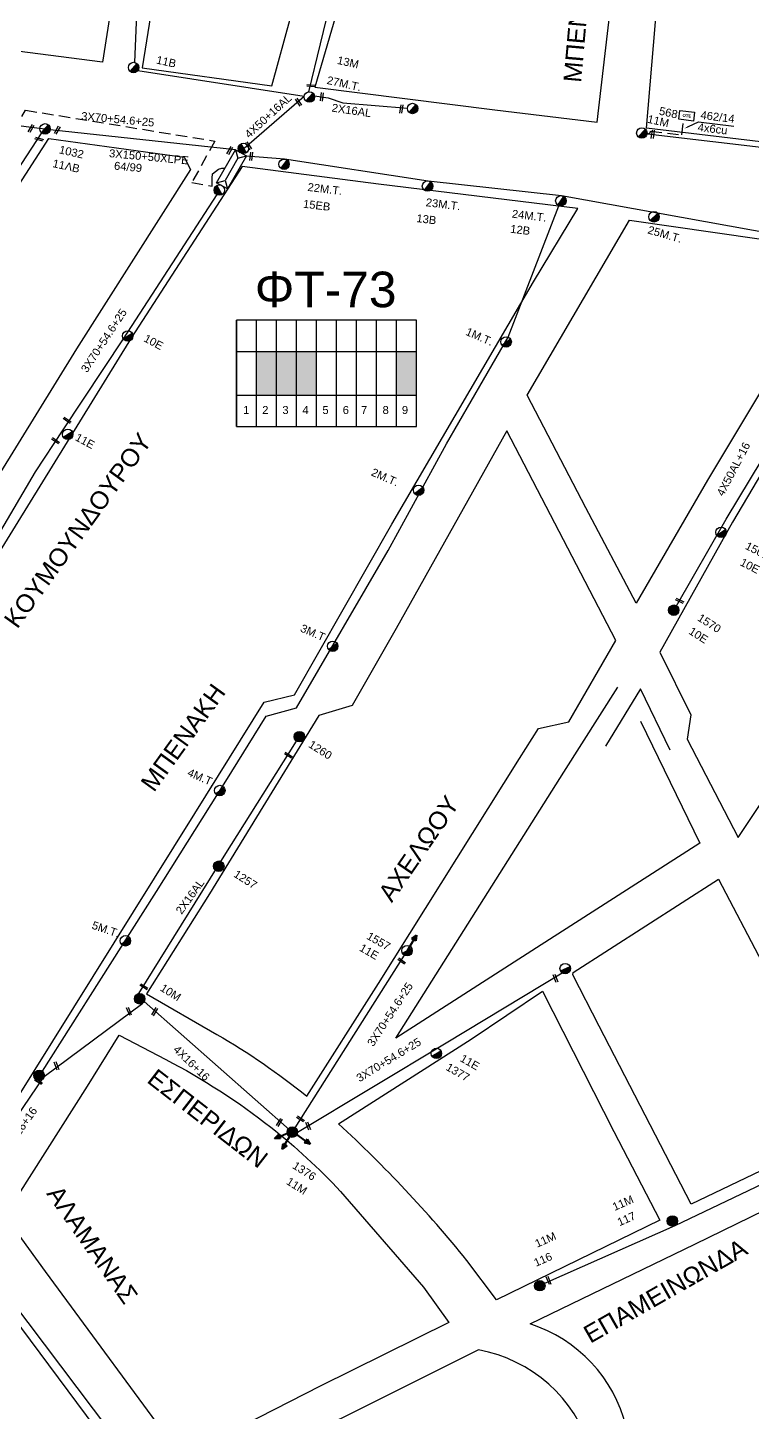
# Model space of a CAD drawing. Header units: millimetres. Extents: x 6950 to 9601, y 853 to 1951.
# Drawn here: x 8058.7 to 8221.8, y 1209 to 1520.4 of the extents above; entities that cross this region are included whole.
import ezdxf
from ezdxf import colors
from ezdxf.entities.mleader import LeaderData, LeaderLine
from ezdxf.enums import TextEntityAlignment as Align
from ezdxf.math import Vec2, Vec3

# ---------------------------------------------------------------- set-up
doc = ezdxf.new("R2010")
doc.units = ezdxf.units.MM
doc.linetypes.add('DASHED', pattern=[19.05, 12.7, -6.35])
for name, color, linetype in [('Pillar OTE', 7, 'Continuous'), ('Άγνωστα', 7, 'Continuous'), ('Ασφαλειοκιβώτια Χ.Τ 9 αναχωρήσεων', 7, 'Continuous'), ('Γυμνά εναέρια ΧΤ (1Φ)   2x16AL', 7, 'Continuous'), ('Γυμνά εναέρια ΧΤ και ΦΟΠ (3Φ)   4x50+16AL', 7, 'Continuous'), ('Επίτονοι', 7, 'Continuous'), ('Μηχανική τομή', 7, 'Continuous'), ('Στύλος Ξύλινος', 7, 'Continuous'), ('Στύλος Ξύλινος @ 1', 7, 'Continuous'), ('Στύλος ΦΜ', 7, 'Continuous'), ('Στύλος ΦΜ @ 1', 7, 'Continuous'), ('Συνεστραμμένα ΧΤ   3x70+54.6+25 AL', 7, 'SYN_LINE'), ('Υποσταθμός εναέριος 2 στύλων', 7, 'Continuous'), ('Υποσταθμός πόλεως', 7, 'Continuous'), ('Υπόβαθρο ΔΕΗ', 7, 'Continuous'), ('Υπόγεια καλώδια Παροχών ΧΤ   4x16AL', 7, 'DASHED'), ('Υπόγεια καλώδια Παροχών ΧΤ   4x50AL', 7, 'DASHED'), ('Υπόγεια καλώδια Παροχών ΧΤ   4x6', 7, 'DASHED')]:
    doc.layers.add(name, color=color, linetype=linetype)
doc.styles.add('Annotative', font='ARIAL.TTF')
doc.styles.add('arial', font='ARIAL.TTF')
doc.styles.get("Standard").update_dxf_attribs({"font": 'ARIAL.TTF'})
doc.linetypes.add('SYN_LINE', pattern='A,0.5,-0.0001,["/\\/\\/\\/",Standard,S=0.1,R=0,X=0,Y=-0.05],-0.25', length=0.7501)

# ---------------------------------------------------------------- blocks, each defined once
blk = doc.blocks.new('ΜΗΧΑΝΙΚΗ ΤΟΜΗ')
at = {"layer": 'Μηχανική τομή', "ltscale": 40}
for p, q in [((-1.89, 0.78), (1.89, 0.78)), ((1.89, 0), (-1.89, 0))]:
    blk.add_line(p, q, dxfattribs=at)
blk = doc.blocks.new('ΥΠΑΡΧΩΝ ΤΣΙΜΕΝΤΕΝΙΟΣ ΣΤΥΛΟΣ')
at = {"layer": 'Στύλος ΦΜ'}
blk.add_hatch(color=7, dxfattribs=at).paths.add_polyline_path([(-1.29, -2.28, 0.574793), (2.62, 0, 0.268822), (1.3, 2.27)])
at = {"layer": 'Στύλος ΦΜ', "color": 7}
blk.add_line((-1.29, -2.28), (1.3, 2.27), dxfattribs=at)
blk.add_circle((0, 0), 2.62, dxfattribs=at)
at = {"layer": 'Στύλος ΦΜ', "flags": 4}
for tag, p in [('ΤΥΠΟΣ', (-4.91, 3.03)), ('ΑΡΙΘΜΟΣ', (-4.68, 8.05))]:
    blk.add_attdef(tag, p, '', height=4, dxfattribs=at)
blk = doc.blocks.new('ΥΠΑΡΧΩΝ ΞΥΛΙΝΟΣ ΣΤΥΛΟΣ')
at = {"layer": 'Στύλος Ξύλινος'}
h = blk.add_hatch(color=7, dxfattribs=at)
h.paths.add_polyline_path([(-2.62, 0, 0.270008), (-1.29, -2.28), (1.3, 2.27, 0.576266)])
h.paths.add_polyline_path([(-1.29, -2.28, 0.574793), (2.62, 0, 0.268822), (1.3, 2.27)])
at = {"layer": 'Στύλος Ξύλινος', "color": 7}
blk.add_line((-1.29, -2.28), (1.3, 2.27), dxfattribs=at)
blk.add_circle((0, 0), 2.62, dxfattribs=at)
at = {"layer": 'Στύλος Ξύλινος', "flags": 4}
for tag, p in [('ΑΡΙΘΜΟΣ', (-4.91, 8.6)), ('ΤΥΠΟΣ', (-4.85, 3.39))]:
    blk.add_attdef(tag, p, '', height=4, dxfattribs=at)
blk = doc.blocks.new('ΥΠΟΣΤΑΘΜΟΣ ΕΝΑΕΡΙΟΣ ΕΠΙ 2 ΣΤΥΛΩΝ')
at = {"layer": 'Υποσταθμός εναέριος 2 στύλων', "linetype": 'Continuous'}
for points in [[(-11.97, -2.11, 0.574793), (-8.45, -0.07, 0.268822), (-9.64, 1.98)], [(9.68, -2.15, 0.574793), (13.19, -0.1, 0.268822), (12.01, 1.95)]]:
    blk.add_hatch(color=256, dxfattribs=at).paths.add_polyline_path(points)
for p, q in [((-11.97, -2.11), (-9.64, 1.98)), ((9.68, -2.15), (12.01, 1.95))]:
    blk.add_line(p, q, dxfattribs=at)
for centre in [(-10.81, -0.07), (10.84, -0.1)]:
    blk.add_circle(centre, 2.36, dxfattribs=at)
at = {"layer": 'Υποσταθμός πόλεως', "linetype": 'Continuous', "ltscale": 40}
blk.add_lwpolyline([(-8.57, 2.82), (8.57, 2.82), (8.57, -2.82), (-8.57, -2.82)], close=True, dxfattribs=at)
for points in [[(-5.75, 0), (-8.57, 2.82)], [(-8.57, -2.82), (-5.75, 0)], [(-5.75, 0), (5.75, 0)], [(5.75, 0), (8.57, 2.82)], [(8.57, -2.82), (5.75, 0)]]:
    blk.add_lwpolyline(points, dxfattribs=at)
at = {"layer": 'Υποσταθμός εναέριος 2 στύλων', "ltscale": 40, "flags": 1}
for tag, p in [('ΜΕΤΑΣΧΗΜΑΤΙΣΜΟΣ', (14.09, 2.51)), ('ΙΣΧΥΣ', (14.07, -0.28)), ('ΑΡΙΘΜΟΣ', (14.19, -3))]:
    blk.add_attdef(tag, p, '', height=1.8, dxfattribs=at)
blk = doc.blocks.new('ΑΣΦΑΛΕΙΟΚΙΒΩΤΙΟ ΥΠΟΣΤΑΘΜΟΥ 9 ΑΝΑΧΩΡΗΣΕΩΝ')
at = {"layer": 'Ασφαλειοκιβώτια Χ.Τ 9 αναχωρήσεων', "ltscale": 40}
for p, q in [((-23.8, 40.36), (24.02, 40.36)), ((-9.72, 40.36), (-9.72, -40.64)), ((9.94, 40.36), (9.94, -40.64)), ((-23.8, 31.36), (24.02, 31.36)), ((-23.8, 22.36), (24.02, 22.36)), ((-23.8, 13.36), (24.02, 13.36)), ((-23.8, 4.36), (24.02, 4.36)), ((-23.8, -4.64), (24.02, -4.64)), ((-23.8, -13.64), (24.02, -13.64)), ((-23.8, -22.64), (24.02, -22.64)), ((-23.8, -31.64), (24.02, -31.64))]:
    blk.add_line(p, q, dxfattribs=at)
at = {"layer": 'Ασφαλειοκιβώτια Χ.Τ 9 αναχωρήσεων'}
blk.add_lwpolyline([(-23.8, -40.64), (24.02, -40.64), (24.02, 40.36), (-23.8, 40.36)], close=True, dxfattribs=at)
for s, p in [('1', (-18.12, 37.3)), ('2', (-18.12, 28.73)), ('3', (-18.12, 19.66)), ('4', (-18.12, 10.64)), ('5', (-18.12, 1.63)), ('6', (-18.12, -7.51)), ('7', (-18.12, -15.75)), ('8', (-18.12, -25.44)), ('9', (-18.12, -34.13))]:
    blk.add_text(s, height=3.6, rotation=270, dxfattribs=at).set_placement(p)
at = {"layer": 'Ασφαλειοκιβώτια Χ.Τ 9 αναχωρήσεων', "ltscale": 40}
for tag, height, p in [('ΟΝΟΜΑ', 5, (-0.16, 44.31)), ('ΚΕΙΜΕΝΟ 1', 2, (17.06, 35.59)), ('ΚΕΙΜΕΝΟ 2', 2, (17.06, 26.88)), ('ΚΕΙΜΕΝΟ 3', 2, (17.06, 17.69)), ('ΚΕΙΜΕΝΟ 4', 2, (17.06, 8.71)), ('ΚΕΙΜΕΝΟ 5', 2, (17.06, -0.13)), ('ΚΕΙΜΕΝΟ 6', 2, (17.06, -9.05)), ('ΚΕΙΜΕΝΟ 7', 2, (17.06, -18.13)), ('ΚΕΙΜΕΝΟ 8', 2, (17.06, -26.85)), ('ΚΕΙΜΕΝΟ 9', 2, (17.06, -35.99)), ('ΣΧ', 2, (-0.1, -42.64))]:
    blk.add_attdef(tag, text='', height=height, dxfattribs=at).set_placement(p, align=Align.MIDDLE_CENTER)
blk = doc.blocks.new('ΕΠΙΤΟΝΟΣ')
at = {"layer": 'Επίτονοι', "lineweight": 40, "ltscale": 40}
blk.add_hatch(color=256, dxfattribs=at).paths.add_polyline_path([(-1.13, 6.47), (0, 9.1), (1.13, 6.47)])
for p, q in [((-1.13, 6.47), (0, 9.1)), ((0, 9.1), (1.13, 6.47)), ((1.13, 6.47), (-1.13, 6.47)), ((-1.13, 6.47), (0, 6.47)), ((0, 6.47), (0, 0))]:
    blk.add_line(p, q, dxfattribs=at)
blk = doc.blocks.new('PILLAR ΟΤΕ')
at = {"layer": 'Pillar OTE', "ltscale": 40}
blk.add_lwpolyline([(-3.31, 2.02), (3.39, 2.02), (3.39, -1.99), (-3.31, -1.99)], close=True, dxfattribs=at)
at = {"layer": 'Pillar OTE', "insert": (-1.81, 0.71), "char_height": 1.3575, "width": 109.961, "attachment_point": 1}
blk.add_mtext('{\\fArial|b1|i0|c161|p34;OTE}', dxfattribs=at)

msp = doc.modelspace()

# ---------------------------------------------------------------- hatches: boundary and pattern name
at = {"layer": 'Ασφαλειοκιβώτια Χ.Τ 9 αναχωρήσεων', "ltscale": 40}
for color, points in [(27, [(8114.66, 1447.58), (8110.16, 1447.58), (8110.16, 1437.75), (8114.66, 1437.75)]), (1, [(8119.16, 1447.58), (8114.66, 1447.58), (8114.66, 1437.75), (8119.16, 1437.75)]), (173, [(8123.66, 1447.58), (8119.16, 1447.58), (8119.16, 1437.75), (8123.66, 1437.75)]), (85, [(8141.66, 1437.75), (8146.16, 1437.75), (8146.16, 1447.58), (8141.66, 1447.58)])]:
    msp.add_hatch(color=color, dxfattribs=at).paths.add_polyline_path(points)

# ---------------------------------------------------------------- linework, layer by layer
at = {"layer": 'Άγνωστα', "color": 173}
for points in [[(8149.36, 1607.24), (8142.65, 1582.56), (8136.05, 1560.9), (8127.12, 1527.72), (8121.93, 1506.02)], [(8204.71, 1390.4), (8215.84, 1409.88), (8239.76, 1449.41), (8252.19, 1469.32)]]:
    msp.add_lwpolyline(points, dxfattribs=at)
at = {"layer": 'Άγνωστα', "color": 151}
for points in [[(8082.81, 1512.64), (8083.93, 1539.77), (8084.35, 1555.65)], [(8120.94, 1504.99), (8083.48, 1510.76)]]:
    msp.add_lwpolyline(points, dxfattribs=at)
at = {"layer": 'Άγνωστα', "color": 1}
msp.add_lwpolyline([(8061.85, 1496.82), (8043.47, 1468.74), (8026.2, 1443.33), (8016.57, 1427.01)], dxfattribs=at)
at = {"layer": 'Άγνωστα', "color": 85}
msp.add_lwpolyline([(8107.95, 1491.6), (8116.51, 1490.91), (8148.86, 1485.98), (8178.82, 1482.67), (8227.4, 1473.9)], dxfattribs=at)
at = {"layer": 'Άγνωστα', "color": 7}
msp.add_lwpolyline([(8062.02, 1285.71), (8074.77, 1305.79), (8087.69, 1326.13), (8103.27, 1350.99), (8112.36, 1365.58), (8119.23, 1367.45), (8139.8, 1402.88), (8152.97, 1426.84), (8166.84, 1450.84), (8178.26, 1480.41)], dxfattribs=at)
at = {"layer": 'Άγνωστα', "color": 27}
for points in [[(8066.66, 1429.96), (8060.42, 1420.54), (8048.46, 1400.4), (8032.76, 1375.16), (8021.58, 1358.37), (8021.58, 1358.37), (7997.79, 1327.05)], [(8046.6, 1261.26), (8062.45, 1284.53), (8084.62, 1301.05)], [(8084.91, 1301.37), (8118.26, 1272)]]:
    msp.add_lwpolyline(points, dxfattribs=at)
at = {"layer": 'Γυμνά εναέρια ΧΤ (1Φ)   2x16AL', "color": 173, "ltscale": 40}
msp.add_lwpolyline([(8123.26, 1505.1), (8126.36, 1504.65), (8129.66, 1503.54), (8144.15, 1502.37)], dxfattribs=at)
at = {"layer": 'Γυμνά εναέρια ΧΤ (1Φ)   2x16AL', "color": 27, "ltscale": 40}
msp.add_lwpolyline([(8083.75, 1303.16), (8102.91, 1334.1), (8119.22, 1359.98)], dxfattribs=at)
at = {"layer": 'Γυμνά εναέρια ΧΤ και ΦΟΠ (3Φ)   4x50+16AL', "color": 173, "ltscale": 40}
msp.add_lwpolyline([(8120.94, 1504.99), (8106.28, 1492.31)], dxfattribs=at)
at = {"layer": 'Γυμνά εναέρια ΧΤ και ΦΟΠ (3Φ)   4x50+16AL', "color": 151, "ltscale": 40}
msp.add_lwpolyline([(8045.47, 1259.29), (8055.06, 1234.05), (8080.8, 1199.91), (8094.18, 1181.28), (8116.1, 1146.84), (8137.47, 1115.66), (8149.4, 1096.38), (8184.68, 1068.14), (8169.4, 1067.07), (8173.84, 1061.03)], dxfattribs=at)
at = {"layer": 'Συνεστραμμένα ΧΤ   3x70+54.6+25 AL', "color": 1, "linetype": 'SYN_LINE', "ltscale": 20}
msp.add_lwpolyline([(8105.51, 1493), (8063.78, 1497.44), (8005.88, 1504.74)], dxfattribs=at)
at = {"layer": 'Συνεστραμμένα ΧΤ   3x70+54.6+25 AL', "color": 85, "linetype": 'SYN_LINE', "ltscale": 15}
msp.add_lwpolyline([(8196.9, 1496.75), (8228.84, 1492.98)], dxfattribs=at)
at = {"layer": 'Συνεστραμμένα ΧΤ   3x70+54.6+25 AL', "color": 27, "linetype": 'SYN_LINE', "ltscale": 20}
for points in [[(8101.25, 1482.9), (8080.24, 1450.47), (8066.66, 1429.96)], [(8118.9, 1273), (8143.49, 1311.8)], [(8119.44, 1272), (8152.87, 1292.12), (8178.95, 1307.85)]]:
    msp.add_lwpolyline(points, dxfattribs=at)
at = {"layer": 'Συνεστραμμένα ΧΤ   3x70+54.6+25 AL', "color": 151, "ltscale": 20}
msp.add_lwpolyline([(8248.8, 1272.16), (8204.29, 1250.95), (8175.03, 1237.93)], dxfattribs=at)
at = {"layer": 'Υπόβαθρο ΔΕΗ'}
for points in [[(8088.14, 1593.23), (8075.56, 1512.68), (7998.68, 1522.6), (7914.27, 1533.21), (7844.5, 1543.03), (7837.3, 1544.54, -0.811837), (7837.3, 1546.05), (7920.6, 1547.79), (7938.3, 1547.55, 0.08629), (7961.7, 1551.29, -0.016814), (7985.86, 1558.69, -0.075448), (8004.78, 1560.83, 0.132992), (8027.73, 1566.13), (8070.27, 1585.71), (8088.14, 1593.23)], [(8085.48, 1303.1), (8101.31, 1293.98, -0.039673), (8121.5, 1280.1), (8137.62, 1305.43), (8169.35, 1356.05), (8173.64, 1362.79), (8180.49, 1364.28), (8191.07, 1382.6), (8166.5, 1429.77), (8141.65, 1385.32), (8131.73, 1368.01), (8124.24, 1365.73), (8099.65, 1325.63), (8085.48, 1303.1)], [(8128.66, 1273.85), (8158.52, 1292.94), (8174.56, 1303.73), (8190.62, 1272.13), (8200.96, 1252.23), (8164.21, 1234.28), (8157.55, 1243.14, 0.037424), (8128.66, 1273.85, -2.692231)], [(8053.67, 1253.18), (8072.16, 1282.32), (8079.3, 1293.83), (8089.77, 1288.37, -0.046366), (8113.43, 1273.1, -0.039062), (8129.13, 1258.66), (8147.79, 1237.16), (8153.45, 1229.2), (8124.56, 1214.86), (8093.39, 1199), (8062.73, 1240.64), (8053.67, 1253.18)], [(8171.77, 1228.87), (8208.84, 1246.79), (8227.73, 1256.01), (8233.33, 1244.85), (8239.87, 1232.75), (8252.91, 1213.05), (8231.29, 1166.28), (8231.04, 1165.94), (8211.99, 1178.98, -0.18355), (8193.37, 1205.76, 0.259302), (8171.77, 1228.87, 11.607847)], [(8160.17, 1223.03), (8097.95, 1192.01), (8149.16, 1114.37), (8182.84, 1064.55), (8215.45, 1128.16), (8229.25, 1155.98), (8226.01, 1158.05), (8211.49, 1167.54), (8203.7, 1172.69, -0.163199), (8185.41, 1200.51, 0.280519), (8160.17, 1223.03, 11.660235)]]:
    msp.add_lwpolyline(points, format="xyb", dxfattribs=at)
for points in [[(8084.46, 1511.42), (8113.66, 1507.38), (8117.91, 1522.97), (8117.91, 1522.97), (8095.16, 1577.23), (8089.96, 1545.61), (8084.46, 1511.42)], [(8022.7, 1433.18), (8048.56, 1472.51), (8063.49, 1495.5), (8093.96, 1491.32), (8095.39, 1488.56), (8069.73, 1448.18), (8051.96, 1419.49), (8022.7, 1433.18)], [(8046.15, 1263.4), (8096.32, 1343.68), (8111.94, 1368.73), (8118.76, 1370.37), (8140.68, 1408.74), (8172.52, 1463.29), (8182.47, 1479.8), (8137.62, 1485.25), (8107, 1489.21), (8082.08, 1450.78), (8055.92, 1408.31), (8029.47, 1365.56), (8023.33, 1355.15), (8023.33, 1355.15), (7999.61, 1326.36), (8014.55, 1306.19), (8044.56, 1354.72), (8051.88, 1349.83), (8019.92, 1298.29), (8046.15, 1263.4)], [(8195.62, 1390.98), (8184.33, 1412.43), (8171.11, 1437.78), (8194.09, 1477.13), (8242.61, 1470.2), (8211.65, 1418.69), (8195.62, 1390.98)], [(8297.9, 1460.42), (8270.11, 1465.47), (8253.07, 1468.58), (8233.96, 1437.31), (8217.33, 1409.22), (8200.95, 1379.97), (8207.93, 1365.88), (8207.07, 1360.42), (8218.59, 1338.25), (8241.71, 1372.85), (8241.71, 1372.85), (8266.7, 1410.93), (8283.59, 1438.64), (8293.81, 1453.93), (8297.9, 1460.42)], [(8196.59, 1364.45), (8209.93, 1337.04), (8209.93, 1337.04), (8173.2, 1313.48), (8141.56, 1293.16), (8179.32, 1353.01), (8191.51, 1372.07)], [(8203.29, 1357.95), (8196.58, 1371.73), (8188.69, 1358.85)], [(8181.42, 1307.93), (8214.14, 1328.89), (8223.99, 1310.17), (8228.81, 1299.5), (8240.91, 1276.54), (8242.79, 1272.48), (8207.98, 1255.77), (8187.27, 1295.86), (8181.37, 1307.39), (8181.42, 1307.93)], [(7994.48, 1153.77), (8014.93, 1180.44), (8020.65, 1187.49), (8055.19, 1230.74), (8076.03, 1202.7), (8046.72, 1168.29), (8019.14, 1135.04), (8001.17, 1148.06), (7994.48, 1153.77)]]:
    msp.add_lwpolyline(points, dxfattribs=at)
for points in [[(8137.86, 1558.74), (8134.04, 1543.82), (8123.34, 1507.06), (8163.8, 1501.95), (8186.87, 1499.18), (8191.64, 1540.45), (8192.74, 1550.04)], [(8197.92, 1497.86), (8200.33, 1526.17), (8202.51, 1548.41), (8239.97, 1541.42), (8228.67, 1494.17)]]:
    msp.add_lwpolyline(points, close=True, dxfattribs=at)
at = {"layer": 'Υπόγεια καλώδια Παροχών ΧΤ   4x16AL', "linetype": 'DASHED', "ltscale": 0.2}
msp.add_lwpolyline([(8031.05, 1487.28), (8047.46, 1484.24), (8058.24, 1501.89), (8100.83, 1494.94), (8095.67, 1485.64), (8100.2, 1484.78), (8100.2, 1486.58), (8100.28, 1487.6), (8101.69, 1488.61), (8102.39, 1488.84), (8103.01, 1488.84)], dxfattribs=at)
at = {"layer": 'Υπόγεια καλώδια Παροχών ΧΤ   4x6', "color": 85, "linetype": 'DASHED', "ltscale": 0.2}
msp.add_lwpolyline([(8198.07, 1496.61, 0.471497), (8198.87, 1497.18), (8205.92, 1496.35), (8206.32, 1499.65)], format="xyb", dxfattribs=at)

# ---------------------------------------------------------------- block references
at = {"layer": 'Pillar OTE', "xscale": 0.5, "yscale": 0.5, "zscale": 0.5, "rotation": 353}
msp.add_blockref('PILLAR ΟΤΕ', (8206.97, 1500.64), dxfattribs=at)
at = {"layer": 'Ασφαλειοκιβώτια Χ.Τ 9 αναχωρήσεων', "xscale": 0.5, "yscale": 0.5, "zscale": 0.5, "rotation": 90}
msp.add_blockref('ΑΣΦΑΛΕΙΟΚΙΒΩΤΙΟ ΥΠΟΣΤΑΘΜΟΥ 9 ΑΝΑΧΩΡΗΣΕΩΝ', (8125.85, 1442.61), dxfattribs=at)
at = {"layer": 'Επίτονοι', "xscale": 0.4499999999998181, "yscale": 0.4499999999998181, "zscale": 0.4499999999998181}
for p, rotation in [((8144.08, 1312.82), 328.4922544467163), ((8118.08, 1272.16), 112.2773388996171), ((8118.11, 1271.7), 148.9730586526469), ((8118.95, 1271.71), 233.4990254359806)]:
    msp.add_blockref('ΕΠΙΤΟΝΟΣ', p, dxfattribs=dict(at, rotation=rotation))
at = {"layer": 'Μηχανική τομή'}
for p, xscale, yscale, zscale, rotation in [((8122.47, 1507.6), 0.4999999999999999, 0.4999999999999999, 0.4999999999999999, 174.8667646448354), ((8119.8, 1503.83), 0.4999999999999998, 0.4999999999999998, 0.4999999999999998, 124.3955749906313), ((8125.08, 1504.89), 0.4999999999999998, 0.4999999999999998, 0.4999999999999998, 82.3499852176871), ((8142.98, 1502.13), 0.4999999999999998, 0.4999999999999998, 0.4999999999999998, 82.3499852176871), ((8059.65, 1497.66), 0.4999999999999998, 0.4999999999999998, 0.4999999999999998, 60.12559025324713), ((8065.56, 1497.34), 0.4999999999999998, 0.4999999999999998, 0.4999999999999998, 60.12559025324713), ((8061.36, 1495.56), 0.4999999999999998, 0.4999999999999998, 0.4999999999999998, 163.088224257903), ((8199.54, 1496.43), 0.4999999999999998, 0.4999999999999998, 0.4999999999999998, 82.3499852176871), ((8104.34, 1492.69), 0.4999999999999998, 0.4999999999999998, 0.4999999999999998, 60.12559025324713), ((8108.55, 1493.96), 0.4999999999999998, 0.4999999999999998, 0.4999999999999998, 124.3955749906313), ((8109.2, 1491.49), 0.4999999999999998, 0.4999999999999998, 0.4999999999999998, 82.3499852176871), ((8067.7, 1432.29), 0.4999999999999999, 0.4999999999999999, 0.4999999999999999, 145.1290069940291), ((8065.11, 1427.7), 0.4999999999999999, 0.4999999999999999, 0.4999999999999999, 145.1290069940291), ((8205.51, 1391.7), 0.4999999999999999, 0.4999999999999999, 0.4999999999999999, 154.7466754952611), ((8117.28, 1356.62), 0.4999999999999998, 0.4999999999999998, 0.4999999999999998, 327.7986963903199), ((8142.74, 1310.32), 0.4999999999999998, 0.4999999999999998, 0.4999999999999998, 324.8052693484153), ((8084.78, 1304.55), 0.4999999999999998, 0.4999999999999998, 0.4999999999999998, 327.7986963903199), ((8177.28, 1306.53), 0.4999999999999998, 0.4999999999999998, 0.4999999999999998, 291.3925916658188), ((8081.33, 1299.11), 0.4999999999999998, 0.4999999999999998, 0.4999999999999998, 291.3925916658188), ((8087.11, 1299.2), 0.4999999999999998, 0.4999999999999998, 0.4999999999999998, 238.7933027800566), ((8065, 1286.84), 0.4999999999999998, 0.4999999999999998, 0.4999999999999998, 291.3925916658188), ((8061.02, 1283.2), 0.4999999999999998, 0.4999999999999998, 0.4999999999999998, 327.7986963903199), ((8115.18, 1274.28), 0.4999999999999998, 0.4999999999999998, 0.4999999999999998, 238.7933027800566), ((8120, 1274.83), 0.4999999999999998, 0.4999999999999998, 0.4999999999999998, 327.7986963903199), ((8121.63, 1273.33), 0.4999999999999998, 0.4999999999999998, 0.4999999999999998, 291.3925916658188), ((8175.75, 1238.58), 0.4999999999999998, 0.4999999999999998, 0.4999999999999998, 291.3925916658188)]:
    msp.add_blockref('ΜΗΧΑΝΙΚΗ ΤΟΜΗ', p, dxfattribs=dict(at, xscale=xscale, yscale=yscale, zscale=zscale, rotation=rotation))
at = {"layer": 'Στύλος Ξύλινος @ 1', "ltscale": 40}
ref = msp.add_blockref('ΥΠΑΡΧΩΝ ΞΥΛΙΝΟΣ ΣΤΥΛΟΣ', (8204.08, 1389.41), dxfattribs=dict(at, xscale=0.4499999999998181, yscale=0.4499999999998181, zscale=0.4499999999998181, rotation=327.5043419694981))
ref.add_attrib('ΤΥΠΟΣ', '1570', (8209.25, 1387.22), dxfattribs={"layer": 'Στύλος Ξύλινος', "height": 1.8, "rotation": 327.5043, "flags": 4})
ref.add_attrib('ΑΡΙΘΜΟΣ', '10E', (8207.28, 1384.22), dxfattribs={"layer": 'Στύλος Ξύλινος', "height": 1.8, "rotation": 327.5043, "flags": 4})
ref = msp.add_blockref('ΥΠΑΡΧΩΝ ΞΥΛΙΝΟΣ ΣΤΥΛΟΣ', (8119.85, 1360.97), dxfattribs=dict(at, xscale=0.4499999999998181, yscale=0.4499999999998181, zscale=0.4499999999998181, rotation=327.5043419694981))
ref.add_attrib('ΤΥΠΟΣ', '1260', (8121.73, 1358.74), dxfattribs={"layer": 'Στύλος Ξύλινος', "height": 1.8, "rotation": 327.5043, "flags": 4})
ref = msp.add_blockref('ΥΠΑΡΧΩΝ ΞΥΛΙΝΟΣ ΣΤΥΛΟΣ', (8101.72, 1331.83), dxfattribs=dict(at, xscale=0.4499999999998181, yscale=0.4499999999998181, zscale=0.4499999999998181, rotation=327.5043419694981))
ref.add_attrib('ΤΥΠΟΣ', '1257', (8104.88, 1329.59), dxfattribs={"layer": 'Στύλος Ξύλινος', "height": 1.8, "rotation": 327.5043, "flags": 4})
ref = msp.add_blockref('ΥΠΑΡΧΩΝ ΞΥΛΙΝΟΣ ΣΤΥΛΟΣ', (8083.92, 1302), dxfattribs=dict(at, xscale=0.4499999999998181, yscale=0.4499999999998181, zscale=0.4499999999998181, rotation=327.5043419694981))
ref.add_attrib('ΤΥΠΟΣ', '10M', (8088.35, 1303.98), dxfattribs={"layer": 'Στύλος Ξύλινος', "height": 1.8, "rotation": 327.5043, "flags": 4})
at = {"layer": 'Στύλος Ξύλινος @ 1', "ltscale": 40, "xscale": 0.449999999999818, "yscale": 0.449999999999818, "zscale": 0.449999999999818, "rotation": 348.1169651203148}
msp.add_blockref('ΥΠΑΡΧΩΝ ΞΥΛΙΝΟΣ ΣΤΥΛΟΣ', (8061.3, 1284.77), dxfattribs=at)
at = {"layer": 'Στύλος Ξύλινος @ 1', "ltscale": 40}
ref = msp.add_blockref('ΥΠΑΡΧΩΝ ΞΥΛΙΝΟΣ ΣΤΥΛΟΣ', (8118.26, 1272), dxfattribs=dict(at, xscale=0.4499999999998181, yscale=0.4499999999998181, zscale=0.4499999999998181, rotation=327.5043419694981))
ref.add_attrib('ΤΥΠΟΣ', '1376', (8118.12, 1264.01), dxfattribs={"layer": 'Στύλος Ξύλινος', "height": 1.8, "rotation": 327.5043, "flags": 4})
ref.add_attrib('ΑΡΙΘΜΟΣ', '11M', (8116.73, 1260.45), dxfattribs={"layer": 'Στύλος Ξύλινος', "height": 1.8, "rotation": 327.5043, "flags": 4})
ref = msp.add_blockref('ΥΠΑΡΧΩΝ ΞΥΛΙΝΟΣ ΣΤΥΛΟΣ', (8203.78, 1252.01), dxfattribs=dict(at, xscale=0.4499999999998182, yscale=0.4499999999998182, zscale=0.4499999999998182, rotation=23.73870454392182))
ref.add_attrib('ΤΥΠΟΣ', '11M', (8190.77, 1254.26), dxfattribs={"layer": 'Στύλος Ξύλινος', "height": 1.8, "rotation": 23.7387, "flags": 4})
ref.add_attrib('ΑΡΙΘΜΟΣ', '117', (8191.87, 1250.82), dxfattribs={"layer": 'Στύλος Ξύλινος', "height": 1.8, "rotation": 23.7387, "flags": 4})
ref = msp.add_blockref('ΥΠΑΡΧΩΝ ΞΥΛΙΝΟΣ ΣΤΥΛΟΣ', (8173.95, 1237.45), dxfattribs=dict(at, xscale=0.4499999999998182, yscale=0.4499999999998182, zscale=0.4499999999998182, rotation=23.73870454392182))
ref.add_attrib('ΤΥΠΟΣ', '11M', (8173.34, 1246), dxfattribs={"layer": 'Στύλος Ξύλινος', "height": 1.8, "rotation": 23.7387, "flags": 4})
ref.add_attrib('ΑΡΙΘΜΟΣ', '116', (8173.09, 1241.7), dxfattribs={"layer": 'Στύλος Ξύλινος', "height": 1.8, "rotation": 23.7387, "flags": 4})
at = {"layer": 'Στύλος ΦΜ @ 1', "ltscale": 40}
ref = msp.add_blockref('ΥΠΑΡΧΩΝ ΤΣΙΜΕΝΤΕΝΙΟΣ ΣΤΥΛΟΣ', (8082.55, 1511.49), dxfattribs=dict(at, xscale=0.4499999999998181, yscale=0.4499999999998181, zscale=0.4499999999998181, rotation=347.4962981754869))
ref.add_attrib('ΤΥΠΟΣ', '11B', (8087.53, 1512.41), dxfattribs={"layer": 'Στύλος ΦΜ', "height": 1.8, "rotation": 347.4963, "flags": 4})
ref = msp.add_blockref('ΥΠΑΡΧΩΝ ΤΣΙΜΕΝΤΕΝΙΟΣ ΣΤΥΛΟΣ', (8122.11, 1504.86), dxfattribs=dict(at, xscale=0.4499999999998181, yscale=0.4499999999998181, zscale=0.4499999999998181, rotation=347.4962981754869))
ref.add_attrib('ΤΥΠΟΣ', '13M', (8128.22, 1512.33), dxfattribs={"layer": 'Στύλος ΦΜ', "height": 1.8, "rotation": 347.4963, "flags": 4})
ref.add_attrib('ΑΡΙΘΜΟΣ', '27M.T.', (8125.9, 1507.83), dxfattribs={"layer": 'Στύλος ΦΜ', "height": 1.8, "rotation": 347.4963, "flags": 4})
for p, xscale, yscale, zscale, rotation in [((8145.32, 1502.27), 0.4499999999998181, 0.4499999999998181, 0.4499999999998181, 347.4962981754869), ((8179.66, 1308.79), 0.4499999999998183, 0.4499999999998183, 0.4499999999998183, 323.0229810481194)]:
    msp.add_blockref('ΥΠΑΡΧΩΝ ΤΣΙΜΕΝΤΕΝΙΟΣ ΣΤΥΛΟΣ', p, dxfattribs=dict(at, xscale=xscale, yscale=yscale, zscale=zscale, rotation=rotation))
ref = msp.add_blockref('ΥΠΑΡΧΩΝ ΤΣΙΜΕΝΤΕΝΙΟΣ ΣΤΥΛΟΣ', (8196.9, 1496.75), dxfattribs=dict(at, xscale=0.4499999999998181, yscale=0.4499999999998181, zscale=0.4499999999998181, rotation=347.4962981754869))
ref.add_attrib('ΤΥΠΟΣ', '568', (8200.64, 1500.92), dxfattribs={"layer": 'Στύλος ΦΜ', "height": 1.8, "rotation": 347.4963, "flags": 4})
ref.add_attrib('ΑΡΙΘΜΟΣ', '11Μ', (8198.02, 1499.1), dxfattribs={"layer": 'Στύλος ΦΜ', "height": 1.8, "rotation": 347.4963, "flags": 4})
ref = msp.add_blockref('ΥΠΑΡΧΩΝ ΤΣΙΜΕΝΤΕΝΙΟΣ ΣΤΥΛΟΣ', (8062.63, 1497.69), dxfattribs=dict(at, xscale=0.4499999999998181, yscale=0.4499999999998181, zscale=0.4499999999998181, rotation=347.4962981754869))
ref.add_attrib('ΤΥΠΟΣ', '1032', (8065.65, 1492.21), dxfattribs={"layer": 'Στύλος ΦΜ', "height": 1.8, "rotation": 347.4963, "flags": 4})
ref.add_attrib('ΑΡΙΘΜΟΣ', '11ΛΒ', (8064.2, 1489.12), dxfattribs={"layer": 'Στύλος ΦΜ', "height": 1.8, "rotation": 347.4963, "flags": 4})
ref = msp.add_blockref('ΥΠΑΡΧΩΝ ΤΣΙΜΕΝΤΕΝΙΟΣ ΣΤΥΛΟΣ', (8116.41, 1489.73), dxfattribs=dict(at, xscale=0.4499999999998181, yscale=0.4499999999998181, zscale=0.4499999999998181, rotation=353.0946649352802))
ref.add_attrib('ΤΥΠΟΣ', '22M.T.', (8121.61, 1483.75), dxfattribs={"layer": 'Στύλος ΦΜ', "height": 1.8, "rotation": 353.0947, "flags": 4})
ref.add_attrib('ΑΡΙΘΜΟΣ', '15EB', (8120.6, 1479.98), dxfattribs={"layer": 'Στύλος ΦΜ', "height": 1.8, "rotation": 353.0947, "flags": 4})
ref = msp.add_blockref('ΥΠΑΡΧΩΝ ΤΣΙΜΕΝΤΕΝΙΟΣ ΣΤΥΛΟΣ', (8148.69, 1484.82), dxfattribs=dict(at, xscale=0.4499999999998181, yscale=0.4499999999998181, zscale=0.4499999999998181, rotation=353.0946649352802))
ref.add_attrib('ΤΥΠΟΣ', '23M.T.', (8148.22, 1480.31), dxfattribs={"layer": 'Στύλος ΦΜ', "height": 1.8, "rotation": 353.0947, "flags": 4})
ref.add_attrib('ΑΡΙΘΜΟΣ', '13B', (8146.11, 1476.73), dxfattribs={"layer": 'Στύλος ΦΜ', "height": 1.8, "rotation": 353.0947, "flags": 4})
ref = msp.add_blockref('ΥΠΑΡΧΩΝ ΤΣΙΜΕΝΤΕΝΙΟΣ ΣΤΥΛΟΣ', (8178.68, 1481.5), dxfattribs=dict(at, xscale=0.4499999999998181, yscale=0.4499999999998181, zscale=0.4499999999998181, rotation=353.0946649352802))
ref.add_attrib('ΤΥΠΟΣ', '24M.T.', (8167.59, 1477.74), dxfattribs={"layer": 'Στύλος ΦΜ', "height": 1.8, "rotation": 353.0947, "flags": 4})
ref.add_attrib('ΑΡΙΘΜΟΣ', '12B', (8167.22, 1474.35), dxfattribs={"layer": 'Στύλος ΦΜ', "height": 1.8, "rotation": 353.0947, "flags": 4})
ref = msp.add_blockref('ΥΠΑΡΧΩΝ ΤΣΙΜΕΝΤΕΝΙΟΣ ΣΤΥΛΟΣ', (8199.63, 1477.91), dxfattribs=dict(at, xscale=0.4499999999998181, yscale=0.4499999999998181, zscale=0.4499999999998181, rotation=344.0298852113409))
ref.add_attrib('ΤΥΠΟΣ', '25M.T.', (8198.08, 1474.19), dxfattribs={"layer": 'Στύλος ΦΜ', "height": 1.8, "rotation": 344.0299, "flags": 4})
ref = msp.add_blockref('ΥΠΑΡΧΩΝ ΤΣΙΜΕΝΤΕΝΙΟΣ ΣΤΥΛΟΣ', (8081.23, 1451.1), dxfattribs=dict(at, xscale=0.449999999999818, yscale=0.449999999999818, zscale=0.449999999999818, rotation=331.8060337909106))
ref.add_attrib('ΤΥΠΟΣ', '10E', (8084.66, 1449.99), dxfattribs={"layer": 'Στύλος ΦΜ', "height": 1.8, "rotation": 331.806, "flags": 4})
ref = msp.add_blockref('ΥΠΑΡΧΩΝ ΤΣΙΜΕΝΤΕΝΙΟΣ ΣΤΥΛΟΣ', (8166.37, 1449.76), dxfattribs=dict(at, xscale=0.4499999999998181, yscale=0.4499999999998181, zscale=0.4499999999998181, rotation=336.4283407336766))
ref.add_attrib('ΤΥΠΟΣ', '1M.T.', (8157.09, 1451.41), dxfattribs={"layer": 'Στύλος ΦΜ', "height": 1.8, "rotation": 336.4283, "flags": 4})
ref = msp.add_blockref('ΥΠΑΡΧΩΝ ΤΣΙΜΕΝΤΕΝΙΟΣ ΣΤΥΛΟΣ', (8067.73, 1428.97), dxfattribs=dict(at, xscale=0.449999999999818, yscale=0.449999999999818, zscale=0.449999999999818, rotation=331.8060337909106))
ref.add_attrib('ΤΥΠΟΣ', '11E', (8069.23, 1427.73), dxfattribs={"layer": 'Στύλος ΦΜ', "height": 1.8, "rotation": 331.806, "flags": 4})
ref = msp.add_blockref('ΥΠΑΡΧΩΝ ΤΣΙΜΕΝΤΕΝΙΟΣ ΣΤΥΛΟΣ', (8146.68, 1416.39), dxfattribs=dict(at, xscale=0.4499999999998181, yscale=0.4499999999998181, zscale=0.4499999999998181, rotation=336.4283407336766))
ref.add_attrib('ΤΥΠΟΣ', '2M.T.', (8135.83, 1419.79), dxfattribs={"layer": 'Στύλος ΦΜ', "height": 1.8, "rotation": 336.4283, "flags": 4})
ref = msp.add_blockref('ΥΠΑΡΧΩΝ ΤΣΙΜΕΝΤΕΝΙΟΣ ΣΤΥΛΟΣ', (8214.74, 1406.93), dxfattribs=dict(at, xscale=0.4499999999998181, yscale=0.4499999999998181, zscale=0.4499999999998181, rotation=332.9758944287976))
ref.add_attrib('ΤΥΠΟΣ', '1569', (8219.98, 1403.28), dxfattribs={"layer": 'Στύλος ΦΜ', "height": 1.8, "rotation": 332.9759, "flags": 4})
ref.add_attrib('ΑΡΙΘΜΟΣ', '10E', (8218.83, 1399.6), dxfattribs={"layer": 'Στύλος ΦΜ', "height": 1.8, "rotation": 332.9759, "flags": 4})
ref = msp.add_blockref('ΥΠΑΡΧΩΝ ΤΣΙΜΕΝΤΕΝΙΟΣ ΣΤΥΛΟΣ', (8127.36, 1381.3), dxfattribs=dict(at, xscale=0.4499999999998181, yscale=0.4499999999998181, zscale=0.4499999999998181, rotation=336.4283407336766))
ref.add_attrib('ΤΥΠΟΣ', '3M.T.', (8119.9, 1384.7), dxfattribs={"layer": 'Στύλος ΦΜ', "height": 1.8, "rotation": 336.4283, "flags": 4})
ref = msp.add_blockref('ΥΠΑΡΧΩΝ ΤΣΙΜΕΝΤΕΝΙΟΣ ΣΤΥΛΟΣ', (8101.94, 1348.85), dxfattribs=dict(at, xscale=0.4499999999998181, yscale=0.4499999999998181, zscale=0.4499999999998181, rotation=336.4283407336766))
ref.add_attrib('ΤΥΠΟΣ', '4M.T.', (8094.48, 1352.25), dxfattribs={"layer": 'Στύλος ΦΜ', "height": 1.8, "rotation": 336.4283, "flags": 4})
ref = msp.add_blockref('ΥΠΑΡΧΩΝ ΤΣΙΜΕΝΤΕΝΙΟΣ ΣΤΥΛΟΣ', (8080.71, 1315.05), dxfattribs=dict(at, xscale=0.4499999999998181, yscale=0.4499999999998181, zscale=0.4499999999998181, rotation=341.2004042236426))
ref.add_attrib('ΤΥΠΟΣ', '5M.T.', (8073, 1317.82), dxfattribs={"layer": 'Στύλος ΦΜ', "height": 1.8, "rotation": 341.2004, "flags": 4})
ref = msp.add_blockref('ΥΠΑΡΧΩΝ ΤΣΙΜΕΝΤΕΝΙΟΣ ΣΤΥΛΟΣ', (8144.08, 1312.83), dxfattribs=dict(at, xscale=0.449999999999818, yscale=0.449999999999818, zscale=0.449999999999818, rotation=330.1449895669758))
ref.add_attrib('ΤΥΠΟΣ', '11E', (8133.16, 1312.93), dxfattribs={"layer": 'Στύλος ΦΜ', "height": 1.8, "rotation": 330.145, "flags": 4})
ref.add_attrib('ΑΡΙΘΜΟΣ', '1557', (8134.81, 1315.59), dxfattribs={"layer": 'Στύλος ΦΜ', "height": 1.8, "rotation": 330.145, "flags": 4})
ref = msp.add_blockref('ΥΠΑΡΧΩΝ ΤΣΙΜΕΝΤΕΝΙΟΣ ΣΤΥΛΟΣ', (8150.68, 1289.72), dxfattribs=dict(at, xscale=0.449999999999818, yscale=0.449999999999818, zscale=0.449999999999818, rotation=330.1449895669758))
ref.add_attrib('ΤΥΠΟΣ', '11E', (8155.83, 1288.07), dxfattribs={"layer": 'Στύλος ΦΜ', "height": 1.8, "rotation": 330.145, "flags": 4})
ref.add_attrib('ΑΡΙΘΜΟΣ', '1377', (8152.64, 1286.1), dxfattribs={"layer": 'Στύλος ΦΜ', "height": 1.8, "rotation": 330.145, "flags": 4})
at = {"layer": 'Υποσταθμός εναέριος 2 στύλων', "xscale": 0.4999999999999999, "yscale": 0.4999999999999999, "zscale": 0.4999999999999999, "rotation": 240.068151268174}
msp.add_blockref('ΥΠΟΣΤΑΘΜΟΣ ΕΝΑΕΡΙΟΣ ΕΠΙ 2 ΣΤΥΛΩΝ', (8104.59, 1488.59), dxfattribs=at)

# ---------------------------------------------------------------- texts
at = {"ltscale": 40, "char_height": 4, "width": 94.4586, "attachment_point": 1, "style": 'arial'}
for s, insert, rotation in [('MΠENAKH', (8179.25, 1508.34), 84.9699), ('ΚΟΥΜΟΥΝΔΟΥΡΟΥ', (8053.13, 1387.38), 54.2308), ('ΜΠΕΝΑΚΗ', (8083.89, 1350.62), 54.2308), ('ΑΧΕΛΩΟΥ', (8137.35, 1325.74), 55.4765), ('ΕΣΠΕΡΙΔΩΝ', (8087.76, 1286.52), 322.2295), ('AΛAMANAΣ', (8066.1, 1260.46), 305.0346), ('ΕΠΑΜΕΙΝΩΝΔΑ', (8183.32, 1227.86), 29.6523)]:
    msp.add_mtext(s, dxfattribs=dict(at, insert=insert, rotation=rotation))
at = {"ltscale": 40, "insert": (8109.81, 1465.57), "char_height": 8, "width": 46.4484, "attachment_point": 1, "style": 'arial'}
msp.add_mtext('ΦT-73', dxfattribs=at)
at = {"layer": 'Άγνωστα', "ltscale": 40, "char_height": 1.8, "width": 34.5395, "attachment_point": 1}
for s, insert, rotation, style in [('3X70+54.6+25', (8070.86, 1501.51), 354.7058, 'arial'), ('3X150+50XLPE', (8077.13, 1493.13), 354.7058, 'arial'), ('64/99', (8078.26, 1490.33), 354.7058, 'Annotative'), ('3X70+54.6+25', (8070.57, 1443.68), 56.6261, 'arial'), ('4X50AL+16', (8213.63, 1415.73), 62.2872, 'arial'), ('3X70+54.6+25', (8134.97, 1292.1), 56.7407, 'arial'), ('3X70+54.6+25', (8132.44, 1284.74), 31.4299, 'arial'), ('4X16+16', (8092.58, 1291.7), 315.9804, 'arial'), ('4X16+16', (8053.69, 1269.57), 54.959, 'arial')]:
    msp.add_mtext(s, dxfattribs=dict(at, insert=insert, rotation=rotation, style=style))
at = {"layer": 'Γυμνά εναέρια ΧΤ (1Φ)   2x16AL', "ltscale": 40, "char_height": 1.8, "width": 34.5395, "attachment_point": 1, "style": 'arial'}
for insert, rotation in [((8127.3, 1503.38), 351.7276), ((8091.89, 1321.9), 54.1594)]:
    msp.add_mtext('2X16AL', dxfattribs=dict(at, insert=insert, rotation=rotation))
at = {"layer": 'Γυμνά εναέρια ΧΤ και ΦΟΠ (3Φ)   4x50+16AL', "ltscale": 40, "insert": (8107.34, 1496.8), "char_height": 1.8, "width": 34.5395, "attachment_point": 1, "rotation": 42.4864, "style": 'arial'}
msp.add_mtext('4X50+16AL', dxfattribs=at)
at = {"layer": 'Υπόγεια καλώδια Παροχών ΧΤ   4x50AL', "color": 7, "ltscale": 0.2, "char_height": 1.8, "attachment_point": 1, "rotation": 353}
for s, insert in [('462/14', (8210.24, 1501.74)), ('4x6cu', (8209.61, 1499.01))]:
    msp.add_mtext_dynamic_manual_height_columns(s, width=1.8, gutter_width=12.5, heights=[0.118], dxfattribs=dict(at, insert=insert))

# ---------------------------------------------------------------- leaders
at = {"layer": 'Υπόβαθρο ΔΕΗ'}
ml = msp.add_multileader_mtext('Standard', dxfattribs=at)
ml.set_content('', color=256)
ml.set_leader_properties()
ml.build(insert=Vec2(0, 0))
ml.multileader.update_dxf_attribs({"arrow_head_size": 1})
ctx = ml.context
ctx.base_point, ctx.arrow_head_size, ctx.plane_origin, ctx.plane_x_axis, ctx.plane_y_axis = Vec3(8217.62, 1498.33), 1, Vec3(8206.47, 1497.75), Vec3(0.992546, -0.121869), Vec3(0.121869, 0.992546)
notes = []
notes.append((ctx, [(0, (1, 1, 0), (8209.68, 1499.3), (0.992546, -0.121869), 8, [(0, [(8206.47, 1497.75)], 0, [])])]))
ctx.mtext.insert, ctx.mtext.text_direction, ctx.mtext.rotation, ctx.mtext.flow_direction = Vec3(8219.85, 1500.07), Vec3(0.992546, -0.121869), 6.161012, 5
for ctx, leaders in notes:
    for number, flags, end, landing, length, lines in leaders:
        leader = LeaderData()
        leader.index, (leader.has_last_leader_line, leader.has_dogleg_vector, leader.attachment_direction) = number, flags
        leader.last_leader_point, leader.dogleg_vector, leader.dogleg_length = Vec3(end), Vec3(landing), length
        for number, points, colour, breaks in lines:
            line = LeaderLine()
            line.index, line.vertices, line.color, line.breaks = number, Vec3.list(points), colors.encode_raw_color(colour), breaks
            leader.lines.append(line)
        ctx.leaders.append(leader)

doc.saveas('drawing.dxf')
